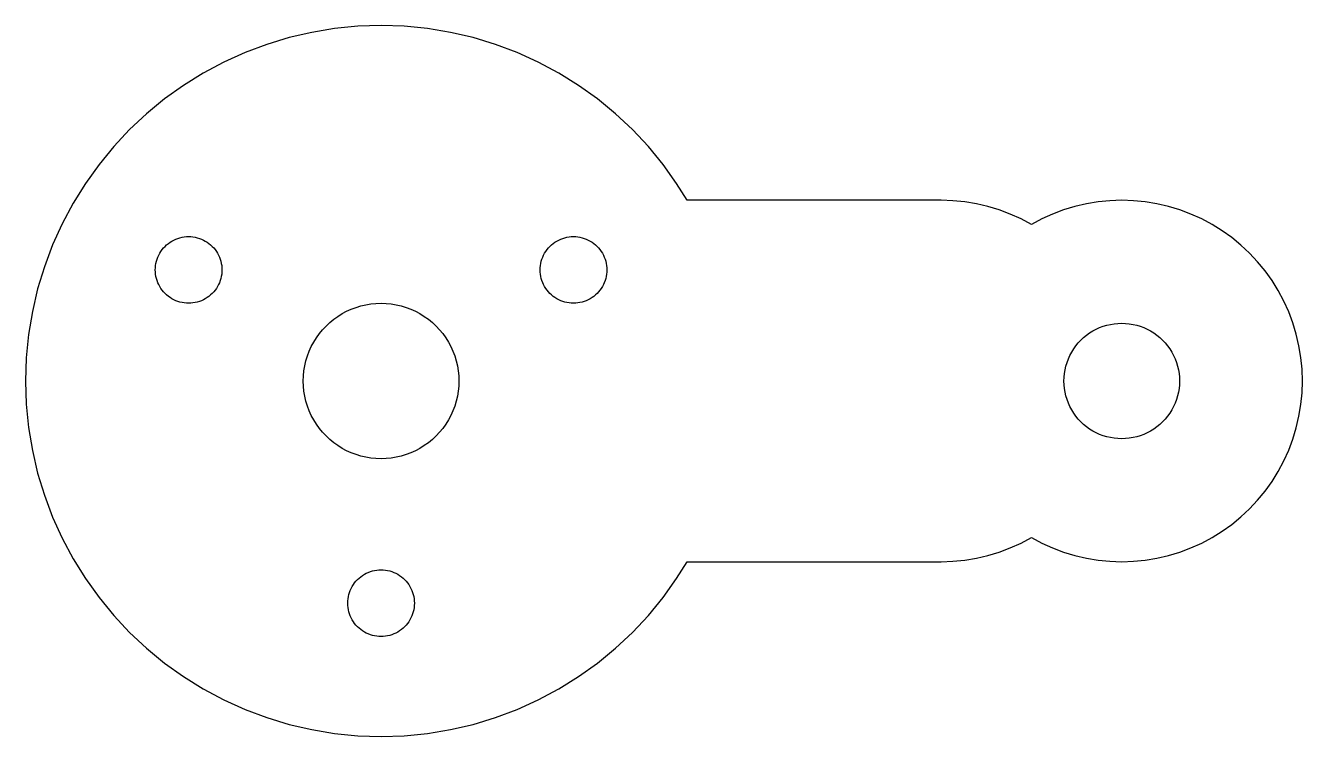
# Model space of a CAD drawing. Header units: millimetres. Extents: x -24 to 62.2, y -24 to 24.
import ezdxf

# ---------------------------------------------------------------- set-up
doc = ezdxf.new("R2010")
doc.units = ezdxf.units.MM

msp = doc.modelspace()

# ---------------------------------------------------------------- linework, layer by layer
at = {"layer": 'SCHNITT'}
for points in [[(1.57, -23.949), (3.133, -23.795), (4.682, -23.539), (6.212, -23.182), (7.715, -22.726), (9.184, -22.173), (10.615, -21.525), (12, -20.785), (13.334, -19.955), (14.61, -19.04), (15.824, -18.044), (16.971, -16.971), (18.044, -15.824), (19.04, -14.61), (19.955, -13.334), (20.66, -12.2), (37.81, -12.2), (38.607, -12.174), (39.401, -12.096), (40.188, -11.966), (40.965, -11.785), (41.728, -11.553), (42.475, -11.272), (43.201, -10.943), (43.904, -10.568), (44.604, -10.942), (45.331, -11.271), (46.078, -11.553), (46.842, -11.784), (47.62, -11.966), (48.408, -12.096), (49.202, -12.174), (50, -12.2), (50.798, -12.174), (51.592, -12.096), (52.38, -11.966), (53.158, -11.784), (53.922, -11.553), (54.669, -11.271), (55.396, -10.942), (56.1, -10.566), (56.778, -10.144), (57.427, -9.679), (58.044, -9.172), (58.627, -8.627), (59.172, -8.044), (59.679, -7.427), (60.144, -6.778), (60.566, -6.1), (60.942, -5.396), (61.271, -4.669), (61.553, -3.922), (61.784, -3.158), (61.966, -2.38), (62.096, -1.592), (62.174, -0.798), (62.2, 0), (62.174, 0.798), (62.096, 1.592), (61.966, 2.38), (61.784, 3.158), (61.553, 3.922), (61.271, 4.669), (60.942, 5.396), (60.566, 6.1), (60.144, 6.778), (59.679, 7.427), (59.172, 8.044), (58.627, 8.627), (58.044, 9.172), (57.427, 9.679), (56.778, 10.144), (56.1, 10.566), (55.396, 10.942), (54.669, 11.271), (53.922, 11.553), (53.158, 11.784), (52.38, 11.966), (51.592, 12.096), (50.798, 12.174), (50, 12.2), (49.202, 12.174), (48.408, 12.096), (47.62, 11.966), (46.842, 11.784), (46.078, 11.553), (45.331, 11.271), (44.604, 10.942), (43.904, 10.568), (43.201, 10.943), (42.475, 11.272), (41.728, 11.553), (40.965, 11.785), (40.188, 11.966), (39.401, 12.096), (38.607, 12.174), (37.81, 12.2), (20.66, 12.2), (19.955, 13.334), (19.04, 14.61), (18.044, 15.824), (16.971, 16.971), (15.824, 18.044), (14.61, 19.04), (13.334, 19.955), (12, 20.785), (10.615, 21.525), (9.184, 22.173), (7.715, 22.726), (6.212, 23.182), (4.682, 23.539), (3.133, 23.795), (1.57, 23.949), (0, 24), (-1.57, 23.949), (-3.133, 23.795), (-4.682, 23.539), (-6.212, 23.182), (-7.715, 22.726), (-9.184, 22.173), (-10.615, 21.525), (-12, 20.785), (-13.334, 19.955), (-14.61, 19.04), (-15.824, 18.044), (-16.971, 16.971), (-18.044, 15.824), (-19.04, 14.61), (-19.955, 13.334), (-20.785, 12), (-21.525, 10.615), (-22.173, 9.184), (-22.726, 7.715), (-23.182, 6.212), (-23.539, 4.682), (-23.795, 3.133), (-23.949, 1.57), (-24, 0), (-23.949, -1.57), (-23.795, -3.133), (-23.539, -4.682), (-23.182, -6.212), (-22.726, -7.715), (-22.173, -9.184), (-21.525, -10.615), (-20.785, -12), (-19.955, -13.334), (-19.04, -14.61), (-18.044, -15.824), (-16.971, -16.971), (-15.824, -18.044), (-14.61, -19.04), (-13.334, -19.955), (-12, -20.785), (-10.615, -21.525), (-9.184, -22.173), (-7.715, -22.726), (-6.212, -23.182), (-4.682, -23.539), (-3.133, -23.795), (-1.57, -23.949), (0, -24)], [(-13.138, 5.255), (-13.284, 5.269), (-13.429, 5.293), (-13.573, 5.327), (-13.714, 5.369), (-13.851, 5.421), (-13.986, 5.482), (-14.115, 5.551), (-14.24, 5.629), (-14.36, 5.715), (-14.474, 5.808), (-14.581, 5.909), (-14.682, 6.016), (-14.775, 6.13), (-14.861, 6.25), (-14.939, 6.375), (-15.008, 6.505), (-15.069, 6.639), (-15.121, 6.777), (-15.164, 6.918), (-15.197, 7.061), (-15.221, 7.206), (-15.236, 7.353), (-15.24, 7.5), (-15.236, 7.647), (-15.221, 7.794), (-15.197, 7.939), (-15.164, 8.082), (-15.121, 8.223), (-15.069, 8.361), (-15.008, 8.495), (-14.939, 8.625), (-14.861, 8.75), (-14.775, 8.87), (-14.682, 8.984), (-14.581, 9.091), (-14.474, 9.192), (-14.36, 9.285), (-14.24, 9.371), (-14.115, 9.449), (-13.986, 9.518), (-13.851, 9.579), (-13.714, 9.631), (-13.573, 9.673), (-13.429, 9.707), (-13.284, 9.731), (-13.138, 9.745), (-12.99, 9.75), (-12.843, 9.745), (-12.697, 9.731), (-12.551, 9.707), (-12.408, 9.673), (-12.267, 9.631), (-12.129, 9.579), (-11.995, 9.518), (-11.865, 9.449), (-11.74, 9.371), (-11.621, 9.285), (-11.507, 9.192), (-11.399, 9.091), (-11.299, 8.984), (-11.205, 8.87), (-11.12, 8.75), (-11.042, 8.625), (-10.972, 8.495), (-10.912, 8.361), (-10.86, 8.223), (-10.817, 8.082), (-10.784, 7.939), (-10.76, 7.794), (-10.745, 7.647), (-10.74, 7.5), (-10.745, 7.353), (-10.76, 7.206), (-10.784, 7.061), (-10.817, 6.918), (-10.86, 6.777), (-10.912, 6.639), (-10.972, 6.505), (-11.042, 6.375), (-11.12, 6.25), (-11.205, 6.13), (-11.299, 6.016), (-11.399, 5.909), (-11.507, 5.808), (-11.621, 5.715), (-11.74, 5.629), (-11.865, 5.551), (-11.995, 5.482), (-12.129, 5.421), (-12.267, 5.369), (-12.408, 5.327), (-12.551, 5.293), (-12.697, 5.269), (-12.843, 5.255), (-12.99, 5.25)], [(12.843, 5.255), (12.697, 5.269), (12.551, 5.293), (12.408, 5.327), (12.267, 5.369), (12.129, 5.421), (11.995, 5.482), (11.865, 5.551), (11.74, 5.629), (11.621, 5.715), (11.507, 5.808), (11.399, 5.909), (11.299, 6.016), (11.205, 6.13), (11.12, 6.25), (11.042, 6.375), (10.972, 6.505), (10.912, 6.639), (10.86, 6.777), (10.817, 6.918), (10.784, 7.061), (10.76, 7.206), (10.745, 7.353), (10.74, 7.5), (10.745, 7.647), (10.76, 7.794), (10.784, 7.939), (10.817, 8.082), (10.86, 8.223), (10.912, 8.361), (10.972, 8.495), (11.042, 8.625), (11.12, 8.75), (11.205, 8.87), (11.299, 8.984), (11.399, 9.091), (11.507, 9.192), (11.621, 9.285), (11.74, 9.371), (11.865, 9.449), (11.995, 9.518), (12.129, 9.579), (12.267, 9.631), (12.408, 9.673), (12.551, 9.707), (12.697, 9.731), (12.843, 9.745), (12.99, 9.75), (13.138, 9.745), (13.284, 9.731), (13.429, 9.707), (13.573, 9.673), (13.714, 9.631), (13.851, 9.579), (13.986, 9.518), (14.115, 9.449), (14.24, 9.371), (14.36, 9.285), (14.474, 9.192), (14.581, 9.091), (14.682, 8.984), (14.775, 8.87), (14.861, 8.75), (14.939, 8.625), (15.008, 8.495), (15.069, 8.361), (15.121, 8.223), (15.164, 8.082), (15.197, 7.939), (15.221, 7.794), (15.236, 7.647), (15.24, 7.5), (15.236, 7.353), (15.221, 7.206), (15.197, 7.061), (15.164, 6.918), (15.121, 6.777), (15.069, 6.639), (15.008, 6.505), (14.939, 6.375), (14.861, 6.25), (14.775, 6.13), (14.682, 6.016), (14.581, 5.909), (14.474, 5.808), (14.36, 5.715), (14.24, 5.629), (14.115, 5.551), (13.986, 5.482), (13.851, 5.421), (13.714, 5.369), (13.573, 5.327), (13.429, 5.293), (13.284, 5.269), (13.138, 5.255), (12.99, 5.25)], [(-0.343, -5.239), (-0.685, -5.205), (-1.024, -5.149), (-1.359, -5.071), (-1.688, -4.971), (-2.009, -4.85), (-2.322, -4.709), (-2.625, -4.547), (-2.917, -4.365), (-3.196, -4.165), (-3.462, -3.947), (-3.712, -3.712), (-3.947, -3.462), (-4.165, -3.196), (-4.365, -2.917), (-4.547, -2.625), (-4.709, -2.322), (-4.85, -2.009), (-4.971, -1.688), (-5.071, -1.359), (-5.149, -1.024), (-5.205, -0.685), (-5.239, -0.343), (-5.25, 0), (-5.239, 0.343), (-5.205, 0.685), (-5.149, 1.024), (-5.071, 1.359), (-4.971, 1.688), (-4.85, 2.009), (-4.709, 2.322), (-4.547, 2.625), (-4.365, 2.917), (-4.165, 3.196), (-3.947, 3.462), (-3.712, 3.712), (-3.462, 3.947), (-3.196, 4.165), (-2.917, 4.365), (-2.625, 4.547), (-2.322, 4.709), (-2.009, 4.85), (-1.688, 4.971), (-1.359, 5.071), (-1.024, 5.149), (-0.685, 5.205), (-0.343, 5.239), (0, 5.25), (0.343, 5.239), (0.685, 5.205), (1.024, 5.149), (1.359, 5.071), (1.688, 4.971), (2.009, 4.85), (2.322, 4.709), (2.625, 4.547), (2.917, 4.365), (3.196, 4.165), (3.462, 3.947), (3.712, 3.712), (3.947, 3.462), (4.165, 3.196), (4.365, 2.917), (4.547, 2.625), (4.709, 2.322), (4.85, 2.009), (4.971, 1.688), (5.071, 1.359), (5.149, 1.024), (5.205, 0.685), (5.239, 0.343), (5.25, 0), (5.239, -0.343), (5.205, -0.685), (5.149, -1.024), (5.071, -1.359), (4.971, -1.688), (4.85, -2.009), (4.709, -2.322), (4.547, -2.625), (4.365, -2.917), (4.165, -3.196), (3.947, -3.462), (3.712, -3.712), (3.462, -3.947), (3.196, -4.165), (2.917, -4.365), (2.625, -4.547), (2.322, -4.709), (2.009, -4.85), (1.688, -4.971), (1.359, -5.071), (1.024, -5.149), (0.685, -5.205), (0.343, -5.239), (0, -5.25)], [(49.745, -3.892), (49.491, -3.867), (49.239, -3.825), (48.991, -3.767), (48.746, -3.693), (48.508, -3.603), (48.275, -3.498), (48.05, -3.377), (47.833, -3.243), (47.626, -3.094), (47.429, -2.932), (47.242, -2.758), (47.068, -2.571), (46.906, -2.374), (46.757, -2.167), (46.623, -1.95), (46.502, -1.725), (46.397, -1.492), (46.307, -1.254), (46.233, -1.009), (46.175, -0.761), (46.133, -0.509), (46.108, -0.255), (46.1, 0), (46.108, 0.255), (46.133, 0.509), (46.175, 0.761), (46.233, 1.009), (46.307, 1.254), (46.397, 1.492), (46.502, 1.725), (46.623, 1.95), (46.757, 2.167), (46.906, 2.374), (47.068, 2.571), (47.242, 2.758), (47.429, 2.932), (47.626, 3.094), (47.833, 3.243), (48.05, 3.377), (48.275, 3.498), (48.508, 3.603), (48.746, 3.693), (48.991, 3.767), (49.239, 3.825), (49.491, 3.867), (49.745, 3.892), (50, 3.9), (50.255, 3.892), (50.509, 3.867), (50.761, 3.825), (51.009, 3.767), (51.254, 3.693), (51.492, 3.603), (51.725, 3.498), (51.95, 3.377), (52.167, 3.243), (52.374, 3.094), (52.571, 2.932), (52.758, 2.758), (52.932, 2.571), (53.094, 2.374), (53.243, 2.167), (53.377, 1.95), (53.498, 1.725), (53.603, 1.492), (53.693, 1.254), (53.767, 1.009), (53.825, 0.761), (53.867, 0.509), (53.892, 0.255), (53.9, 0), (53.892, -0.255), (53.867, -0.509), (53.825, -0.761), (53.767, -1.009), (53.693, -1.254), (53.603, -1.492), (53.498, -1.725), (53.377, -1.95), (53.243, -2.167), (53.094, -2.374), (52.932, -2.571), (52.758, -2.758), (52.571, -2.932), (52.374, -3.094), (52.167, -3.243), (51.95, -3.377), (51.725, -3.498), (51.492, -3.603), (51.254, -3.693), (51.009, -3.767), (50.761, -3.825), (50.509, -3.867), (50.255, -3.892), (50, -3.9)], [(-0.147, -17.245), (-0.294, -17.231), (-0.439, -17.207), (-0.582, -17.173), (-0.723, -17.131), (-0.861, -17.079), (-0.995, -17.018), (-1.125, -16.949), (-1.25, -16.871), (-1.37, -16.785), (-1.484, -16.692), (-1.591, -16.591), (-1.692, -16.484), (-1.785, -16.37), (-1.871, -16.25), (-1.949, -16.125), (-2.018, -15.995), (-2.079, -15.861), (-2.131, -15.723), (-2.173, -15.582), (-2.207, -15.439), (-2.231, -15.294), (-2.245, -15.147), (-2.25, -15), (-2.245, -14.853), (-2.231, -14.706), (-2.207, -14.561), (-2.173, -14.418), (-2.131, -14.277), (-2.079, -14.139), (-2.018, -14.005), (-1.949, -13.875), (-1.871, -13.75), (-1.785, -13.63), (-1.692, -13.516), (-1.591, -13.409), (-1.484, -13.308), (-1.37, -13.215), (-1.25, -13.129), (-1.125, -13.051), (-0.995, -12.982), (-0.861, -12.921), (-0.723, -12.869), (-0.582, -12.827), (-0.439, -12.793), (-0.294, -12.769), (-0.147, -12.755), (0, -12.75), (0.147, -12.755), (0.294, -12.769), (0.439, -12.793), (0.582, -12.827), (0.723, -12.869), (0.861, -12.921), (0.995, -12.982), (1.125, -13.051), (1.25, -13.129), (1.37, -13.215), (1.484, -13.308), (1.591, -13.409), (1.692, -13.516), (1.785, -13.63), (1.871, -13.75), (1.949, -13.875), (2.018, -14.005), (2.079, -14.139), (2.131, -14.277), (2.173, -14.418), (2.207, -14.561), (2.231, -14.706), (2.245, -14.853), (2.25, -15), (2.245, -15.147), (2.231, -15.294), (2.207, -15.439), (2.173, -15.582), (2.131, -15.723), (2.079, -15.861), (2.018, -15.995), (1.949, -16.125), (1.871, -16.25), (1.785, -16.37), (1.692, -16.484), (1.591, -16.591), (1.484, -16.692), (1.37, -16.785), (1.25, -16.871), (1.125, -16.949), (0.995, -17.018), (0.861, -17.079), (0.723, -17.131), (0.582, -17.173), (0.439, -17.207), (0.294, -17.231), (0.147, -17.245), (0, -17.25)]]:
    msp.add_lwpolyline(points, close=True, dxfattribs=at)

doc.saveas('drawing.dxf')
